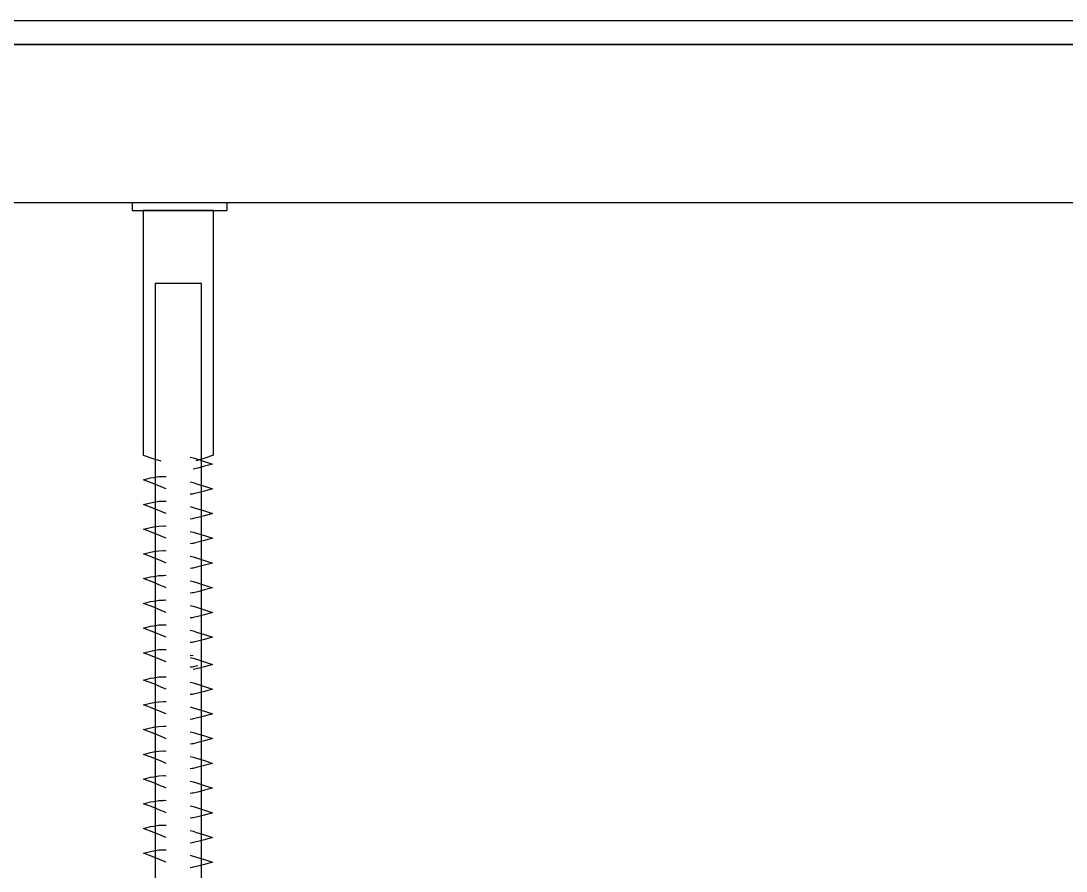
# Model space of a CAD drawing. Extents: x -11.9 to 9.3, y -3.9 to 3.8.
# Drawn here: x 0.054 to 1.378, y -2.779 to -1.703 of the extents above; entities that cross this region are included whole.
import ezdxf

# ---------------------------------------------------------------- set-up
doc = ezdxf.new("R2010")
doc.units = 0
doc.layers.add('SECTIONCUTEDGES', color=7, linetype='CONTINUOUS')

msp = doc.modelspace()

# ---------------------------------------------------------------- linework, layer by layer
at = {"layer": 'SECTIONCUTEDGES'}
for p, q in [((9.245, -1.7027), (-11.855, -1.7027)), ((-11.855, -1.7327), (9.245, -1.7327)), ((9.315, -1.7327), (-3.0342, -1.7327)), ((-3.0342, -1.9327), (9.315, -1.9327)), ((0.195, -1.9327), (0.315, -1.9327)), ((0.195, -1.9327), (0.195, -1.9427)), ((0.195, -1.9427), (0.315, -1.9427)), ((0.2092, -1.9427), (0.2092, -2.2528)), ((0.2535, -1.9427), (0.2092, -1.9427)), ((0.2979, -1.9427), (0.2535, -1.9427)), ((0.2979, -2.2528), (0.2979, -1.9427)), ((0.315, -1.9327), (0.315, -1.9427)), ((0.2242, -2.0352), (0.2242, -3.8182)), ((0.2829, -2.0352), (0.2242, -2.0352)), ((0.2829, -3.8182), (0.2829, -2.0352)), ((0.2092, -2.2528), (0.2213, -2.257)), ((0.2213, -2.257), (0.2314, -2.26)), ((0.2684, -2.2553), (0.2722, -2.2561)), ((0.2722, -2.2561), (0.2766, -2.2575)), ((0.2858, -2.257), (0.2756, -2.26)), ((0.2766, -2.2575), (0.2868, -2.2606)), ((0.2979, -2.2528), (0.2858, -2.257)), ((0.2868, -2.2606), (0.2967, -2.2641)), ((0.2784, -2.269), (0.2722, -2.2704)), ((0.2868, -2.2668), (0.2784, -2.269)), ((0.2967, -2.2641), (0.2868, -2.2668)), ((0.2095, -2.2839), (0.2184, -2.2816)), ((0.2224, -2.2888), (0.2095, -2.2839)), ((0.2184, -2.2816), (0.2224, -2.281)), ((0.2224, -2.281), (0.2289, -2.2798)), ((0.2317, -2.2927), (0.2224, -2.2888)), ((0.2289, -2.2798), (0.2349, -2.2796)), ((0.2349, -2.2796), (0.2359, -2.2795)), ((0.2359, -2.2795), (0.2383, -2.2797)), ((0.2684, -2.2866), (0.2722, -2.2875)), ((0.2684, -2.2866), (0.2722, -2.2875)), ((0.2722, -2.2875), (0.2766, -2.2888)), ((0.2766, -2.2888), (0.2868, -2.2919)), ((0.2349, -2.2939), (0.2317, -2.2927)), ((0.2383, -2.2954), (0.2349, -2.2939)), ((0.271, -2.3019), (0.2684, -2.3022)), ((0.2722, -2.3018), (0.271, -2.3019)), ((0.2784, -2.3003), (0.2722, -2.3018)), ((0.2784, -2.3003), (0.2722, -2.3018)), ((0.2868, -2.2982), (0.2784, -2.3003)), ((0.2868, -2.2919), (0.2967, -2.2954)), ((0.2967, -2.2954), (0.2868, -2.2982)), ((0.2095, -2.3152), (0.2184, -2.3129)), ((0.2224, -2.3201), (0.2095, -2.3152)), ((0.2184, -2.3129), (0.2224, -2.3123)), ((0.2224, -2.3123), (0.2289, -2.3111)), ((0.2289, -2.3111), (0.2349, -2.3109)), ((0.2349, -2.3109), (0.2359, -2.3109)), ((0.2359, -2.3109), (0.2383, -2.311)), ((0.2317, -2.324), (0.2224, -2.3201)), ((0.2349, -2.3252), (0.2317, -2.324)), ((0.2383, -2.3267), (0.2349, -2.3252)), ((0.2684, -2.3179), (0.2722, -2.3188)), ((0.2684, -2.3179), (0.2722, -2.3188)), ((0.2722, -2.3188), (0.2766, -2.3201)), ((0.2766, -2.3201), (0.2868, -2.3232)), ((0.2868, -2.3232), (0.2967, -2.3267)), ((0.2967, -2.3267), (0.2868, -2.3295)), ((0.271, -2.3332), (0.2684, -2.3336)), ((0.2722, -2.3331), (0.271, -2.3332)), ((0.2784, -2.3316), (0.2722, -2.3331)), ((0.2784, -2.3316), (0.2722, -2.3331)), ((0.2868, -2.3295), (0.2784, -2.3316)), ((0.2095, -2.3465), (0.2184, -2.3442)), ((0.2224, -2.3514), (0.2095, -2.3465)), ((0.2184, -2.3442), (0.2224, -2.3436)), ((0.2224, -2.3436), (0.2289, -2.3424)), ((0.2317, -2.3554), (0.2224, -2.3514)), ((0.2289, -2.3424), (0.2349, -2.3423)), ((0.2349, -2.3566), (0.2317, -2.3554)), ((0.2349, -2.3423), (0.2359, -2.3422)), ((0.2359, -2.3422), (0.2383, -2.3424)), ((0.2684, -2.3492), (0.2722, -2.3501)), ((0.2684, -2.3492), (0.2722, -2.3501)), ((0.2722, -2.3501), (0.2766, -2.3514)), ((0.2766, -2.3514), (0.2868, -2.3546)), ((0.2868, -2.3546), (0.2967, -2.358)), ((0.2383, -2.358), (0.2349, -2.3566)), ((0.271, -2.3646), (0.2684, -2.3649)), ((0.2722, -2.3644), (0.271, -2.3646)), ((0.2784, -2.3629), (0.2722, -2.3644)), ((0.2784, -2.3629), (0.2722, -2.3644)), ((0.2868, -2.3608), (0.2784, -2.3629)), ((0.2967, -2.358), (0.2868, -2.3608)), ((0.2095, -2.3778), (0.2184, -2.3755)), ((0.2224, -2.3827), (0.2095, -2.3778)), ((0.2184, -2.3755), (0.2224, -2.3749)), ((0.2224, -2.3749), (0.2289, -2.3738)), ((0.2289, -2.3738), (0.2349, -2.3736)), ((0.2349, -2.3736), (0.2359, -2.3735)), ((0.2359, -2.3735), (0.2383, -2.3737)), ((0.2684, -2.3805), (0.2722, -2.3814)), ((0.2684, -2.3805), (0.2722, -2.3814)), ((0.2722, -2.3814), (0.2766, -2.3827)), ((0.2317, -2.3867), (0.2224, -2.3827)), ((0.2349, -2.3879), (0.2317, -2.3867)), ((0.2383, -2.3893), (0.2349, -2.3879)), ((0.2784, -2.3943), (0.2722, -2.3957)), ((0.2784, -2.3943), (0.2722, -2.3957)), ((0.2766, -2.3827), (0.2868, -2.3859)), ((0.2868, -2.3921), (0.2784, -2.3943)), ((0.2868, -2.3859), (0.2967, -2.3893)), ((0.2967, -2.3893), (0.2868, -2.3921)), ((0.2095, -2.4091), (0.2184, -2.4068)), ((0.2184, -2.4068), (0.2224, -2.4062)), ((0.2224, -2.4062), (0.2289, -2.4051)), ((0.2289, -2.4051), (0.2349, -2.4049)), ((0.2349, -2.4049), (0.2359, -2.4048)), ((0.2359, -2.4048), (0.2383, -2.405)), ((0.271, -2.3959), (0.2684, -2.3962)), ((0.2722, -2.3957), (0.271, -2.3959)), ((0.2224, -2.414), (0.2095, -2.4091)), ((0.2317, -2.418), (0.2224, -2.414)), ((0.2349, -2.4192), (0.2317, -2.418)), ((0.2383, -2.4206), (0.2349, -2.4192)), ((0.2684, -2.4118), (0.2722, -2.4127)), ((0.2684, -2.4118), (0.2722, -2.4127)), ((0.2722, -2.4127), (0.2766, -2.414)), ((0.2766, -2.414), (0.2868, -2.4172)), ((0.2868, -2.4172), (0.2967, -2.4206)), ((0.2967, -2.4206), (0.2868, -2.4234)), ((0.271, -2.4272), (0.2684, -2.4275)), ((0.2722, -2.427), (0.271, -2.4272)), ((0.2784, -2.4256), (0.2722, -2.427)), ((0.2784, -2.4256), (0.2722, -2.427)), ((0.2868, -2.4234), (0.2784, -2.4256)), ((0.2095, -2.4405), (0.2184, -2.4381)), ((0.2224, -2.4454), (0.2095, -2.4405)), ((0.2184, -2.4381), (0.2224, -2.4375)), ((0.2224, -2.4375), (0.2289, -2.4364)), ((0.2317, -2.4493), (0.2224, -2.4454)), ((0.2289, -2.4364), (0.2349, -2.4362)), ((0.2349, -2.4362), (0.2359, -2.4361)), ((0.2359, -2.4361), (0.2383, -2.4363)), ((0.2684, -2.4432), (0.2722, -2.444)), ((0.2684, -2.4432), (0.2722, -2.444)), ((0.2722, -2.444), (0.2766, -2.4454)), ((0.2766, -2.4454), (0.2868, -2.4485)), ((0.2349, -2.4505), (0.2317, -2.4493)), ((0.2383, -2.452), (0.2349, -2.4505)), ((0.271, -2.4585), (0.2684, -2.4588)), ((0.2722, -2.4583), (0.271, -2.4585)), ((0.2784, -2.4569), (0.2722, -2.4583)), ((0.2784, -2.4569), (0.2722, -2.4583)), ((0.2868, -2.4547), (0.2784, -2.4569)), ((0.2868, -2.4485), (0.2967, -2.4519)), ((0.2967, -2.4519), (0.2868, -2.4547)), ((0.2095, -2.4718), (0.2184, -2.4694)), ((0.2224, -2.4767), (0.2095, -2.4718)), ((0.2184, -2.4694), (0.2224, -2.4688)), ((0.2224, -2.4688), (0.2289, -2.4677)), ((0.2289, -2.4677), (0.2349, -2.4675)), ((0.2349, -2.4675), (0.2359, -2.4674)), ((0.2359, -2.4674), (0.2383, -2.4676)), ((0.2684, -2.4745), (0.2722, -2.4753)), ((0.2684, -2.4745), (0.2722, -2.4753)), ((0.2317, -2.4806), (0.2224, -2.4767)), ((0.2349, -2.4818), (0.2317, -2.4806)), ((0.2383, -2.4833), (0.2349, -2.4818)), ((0.2722, -2.4753), (0.2766, -2.4767)), ((0.2766, -2.4767), (0.2868, -2.4798)), ((0.2868, -2.486), (0.2784, -2.4882)), ((0.2868, -2.4798), (0.2967, -2.4833)), ((0.2967, -2.4833), (0.2868, -2.486)), ((0.2095, -2.5031), (0.2184, -2.5008)), ((0.2184, -2.5008), (0.2224, -2.5002)), ((0.2224, -2.5002), (0.2289, -2.499)), ((0.2289, -2.499), (0.2349, -2.4988)), ((0.2349, -2.4988), (0.2359, -2.4987)), ((0.2359, -2.4987), (0.2383, -2.4989)), ((0.271, -2.4898), (0.2684, -2.4901)), ((0.2722, -2.4896), (0.271, -2.4898)), ((0.2784, -2.4882), (0.2722, -2.4896)), ((0.2784, -2.4882), (0.2722, -2.4896)), ((0.2224, -2.508), (0.2095, -2.5031)), ((0.2317, -2.5119), (0.2224, -2.508)), ((0.2349, -2.5131), (0.2317, -2.5119)), ((0.2383, -2.5146), (0.2349, -2.5131)), ((0.2684, -2.5058), (0.2722, -2.5066)), ((0.2684, -2.509), (0.2722, -2.5099)), ((0.2722, -2.5099), (0.2766, -2.5112)), ((0.2766, -2.5112), (0.2868, -2.5144)), ((0.271, -2.5211), (0.2684, -2.5214)), ((0.2722, -2.5209), (0.271, -2.5211)), ((0.2784, -2.5195), (0.2722, -2.5209)), ((0.2784, -2.5227), (0.2722, -2.5242)), ((0.2868, -2.5206), (0.2784, -2.5227)), ((0.2868, -2.5144), (0.2967, -2.5178)), ((0.2967, -2.5178), (0.2868, -2.5206)), ((0.2095, -2.5376), (0.2184, -2.5353)), ((0.2224, -2.5425), (0.2095, -2.5376)), ((0.2184, -2.5353), (0.2224, -2.5347)), ((0.2224, -2.5347), (0.2289, -2.5335)), ((0.2289, -2.5335), (0.2349, -2.5334)), ((0.2349, -2.5334), (0.2359, -2.5333)), ((0.2359, -2.5333), (0.2383, -2.5335)), ((0.2684, -2.5403), (0.2722, -2.5412)), ((0.2684, -2.5403), (0.2722, -2.5412)), ((0.2317, -2.5465), (0.2224, -2.5425)), ((0.2349, -2.5477), (0.2317, -2.5465)), ((0.2383, -2.5491), (0.2349, -2.5477)), ((0.2722, -2.5412), (0.2766, -2.5425)), ((0.2766, -2.5425), (0.2868, -2.5457)), ((0.2868, -2.5519), (0.2784, -2.5541)), ((0.2868, -2.5457), (0.2967, -2.5491)), ((0.2967, -2.5491), (0.2868, -2.5519)), ((0.2095, -2.5689), (0.2184, -2.5666)), ((0.2184, -2.5666), (0.2224, -2.566)), ((0.2224, -2.566), (0.2289, -2.5649)), ((0.2289, -2.5649), (0.2349, -2.5647)), ((0.2349, -2.5647), (0.2359, -2.5646)), ((0.2359, -2.5646), (0.2383, -2.5648)), ((0.271, -2.5557), (0.2684, -2.556)), ((0.2722, -2.5555), (0.271, -2.5557)), ((0.2784, -2.5541), (0.2722, -2.5555)), ((0.2784, -2.5541), (0.2722, -2.5555)), ((0.2224, -2.5738), (0.2095, -2.5689)), ((0.2317, -2.5778), (0.2224, -2.5738)), ((0.2349, -2.579), (0.2317, -2.5778)), ((0.2383, -2.5804), (0.2349, -2.579)), ((0.2684, -2.5716), (0.2722, -2.5725)), ((0.2684, -2.5716), (0.2722, -2.5725)), ((0.2722, -2.5725), (0.2766, -2.5738)), ((0.2766, -2.5738), (0.2868, -2.577)), ((0.2868, -2.577), (0.2967, -2.5804)), ((0.271, -2.587), (0.2684, -2.5873)), ((0.2722, -2.5868), (0.271, -2.587)), ((0.2784, -2.5854), (0.2722, -2.5868)), ((0.2784, -2.5854), (0.2722, -2.5868)), ((0.2868, -2.5832), (0.2784, -2.5854)), ((0.2967, -2.5804), (0.2868, -2.5832)), ((0.2095, -2.6002), (0.2184, -2.5979)), ((0.2224, -2.6052), (0.2095, -2.6002)), ((0.2184, -2.5979), (0.2224, -2.5973)), ((0.2224, -2.5973), (0.2289, -2.5962)), ((0.2317, -2.6091), (0.2224, -2.6052)), ((0.2289, -2.5962), (0.2349, -2.596)), ((0.2349, -2.596), (0.2359, -2.5959)), ((0.2359, -2.5959), (0.2383, -2.5961)), ((0.2684, -2.603), (0.2722, -2.6038)), ((0.2684, -2.603), (0.2722, -2.6038)), ((0.2722, -2.6038), (0.2766, -2.6052)), ((0.2766, -2.6052), (0.2868, -2.6083)), ((0.2349, -2.6103), (0.2317, -2.6091)), ((0.2383, -2.6118), (0.2349, -2.6103)), ((0.271, -2.6183), (0.2684, -2.6186)), ((0.2722, -2.6181), (0.271, -2.6183)), ((0.2784, -2.6167), (0.2722, -2.6181)), ((0.2784, -2.6167), (0.2722, -2.6181)), ((0.2868, -2.6145), (0.2784, -2.6167)), ((0.2868, -2.6083), (0.2967, -2.6117)), ((0.2967, -2.6117), (0.2868, -2.6145)), ((0.2095, -2.6316), (0.2184, -2.6292)), ((0.2224, -2.6365), (0.2095, -2.6316)), ((0.2184, -2.6292), (0.2224, -2.6286)), ((0.2224, -2.6286), (0.2289, -2.6275)), ((0.2289, -2.6275), (0.2349, -2.6273)), ((0.2349, -2.6273), (0.2359, -2.6272)), ((0.2359, -2.6272), (0.2383, -2.6274)), ((0.2317, -2.6404), (0.2224, -2.6365)), ((0.2349, -2.6416), (0.2317, -2.6404)), ((0.2383, -2.6431), (0.2349, -2.6416)), ((0.2684, -2.6343), (0.2722, -2.6351)), ((0.2684, -2.6343), (0.2722, -2.6351)), ((0.2684, -2.6343), (0.2722, -2.6351)), ((0.2722, -2.6351), (0.2766, -2.6365)), ((0.2722, -2.6351), (0.2766, -2.6365)), ((0.2766, -2.6365), (0.2868, -2.6396)), ((0.2766, -2.6365), (0.2868, -2.6396)), ((0.2868, -2.6458), (0.2784, -2.648)), ((0.2868, -2.6458), (0.2784, -2.648)), ((0.2868, -2.6396), (0.2967, -2.6431)), ((0.2868, -2.6396), (0.2967, -2.6431)), ((0.2967, -2.6431), (0.2868, -2.6458)), ((0.2967, -2.6431), (0.2868, -2.6458)), ((0.2224, -2.66), (0.2289, -2.6588)), ((0.2224, -2.66), (0.2289, -2.6588)), ((0.2289, -2.6588), (0.2349, -2.6586)), ((0.2289, -2.6588), (0.2349, -2.6586)), ((0.2349, -2.6586), (0.2359, -2.6585)), ((0.2349, -2.6586), (0.2359, -2.6585)), ((0.2359, -2.6585), (0.2383, -2.6587)), ((0.2359, -2.6585), (0.2383, -2.6587)), ((0.271, -2.6496), (0.2684, -2.6499)), ((0.2722, -2.6494), (0.271, -2.6496)), ((0.2784, -2.648), (0.2722, -2.6494)), ((0.2784, -2.648), (0.2722, -2.6494)), ((0.2784, -2.648), (0.2722, -2.6494)), ((0.2095, -2.6629), (0.2184, -2.6606)), ((0.2095, -2.6629), (0.2184, -2.6606)), ((0.2224, -2.6678), (0.2095, -2.6629)), ((0.2224, -2.6678), (0.2095, -2.6629)), ((0.2184, -2.6606), (0.2224, -2.66)), ((0.2184, -2.6606), (0.2224, -2.66)), ((0.2317, -2.6717), (0.2224, -2.6678)), ((0.2317, -2.6717), (0.2224, -2.6678)), ((0.2349, -2.6729), (0.2317, -2.6717)), ((0.2349, -2.6729), (0.2317, -2.6717)), ((0.2383, -2.6744), (0.2349, -2.6729)), ((0.2383, -2.6744), (0.2349, -2.6729)), ((0.2684, -2.6656), (0.2722, -2.6664)), ((0.2684, -2.6656), (0.2722, -2.6664)), ((0.2684, -2.6656), (0.2722, -2.6664)), ((0.2684, -2.6656), (0.2722, -2.6664)), ((0.2722, -2.6664), (0.2766, -2.6678)), ((0.2722, -2.6664), (0.2766, -2.6678)), ((0.2766, -2.6678), (0.2868, -2.6709)), ((0.2766, -2.6678), (0.2868, -2.6709)), ((0.2868, -2.6709), (0.2967, -2.6744)), ((0.2868, -2.6709), (0.2967, -2.6744)), ((0.271, -2.6809), (0.2684, -2.6812)), ((0.271, -2.6809), (0.2684, -2.6812)), ((0.2722, -2.6807), (0.271, -2.6809)), ((0.2722, -2.6807), (0.271, -2.6809)), ((0.2784, -2.6793), (0.2722, -2.6807)), ((0.2784, -2.6793), (0.2722, -2.6807)), ((0.2784, -2.6793), (0.2722, -2.6807)), ((0.2784, -2.6793), (0.2722, -2.6807)), ((0.2868, -2.6771), (0.2784, -2.6793)), ((0.2868, -2.6771), (0.2784, -2.6793)), ((0.2967, -2.6744), (0.2868, -2.6771)), ((0.2967, -2.6744), (0.2868, -2.6771)), ((0.2095, -2.6942), (0.2184, -2.6919)), ((0.2095, -2.6942), (0.2184, -2.6919)), ((0.2224, -2.6991), (0.2095, -2.6942)), ((0.2224, -2.6991), (0.2095, -2.6942)), ((0.2184, -2.6919), (0.2224, -2.6913)), ((0.2184, -2.6919), (0.2224, -2.6913)), ((0.2224, -2.6913), (0.2289, -2.6901)), ((0.2224, -2.6913), (0.2289, -2.6901)), ((0.2317, -2.703), (0.2224, -2.6991)), ((0.2317, -2.703), (0.2224, -2.6991)), ((0.2289, -2.6901), (0.2349, -2.6899)), ((0.2289, -2.6901), (0.2349, -2.6899)), ((0.2349, -2.6899), (0.2359, -2.6898)), ((0.2349, -2.6899), (0.2359, -2.6898)), ((0.2359, -2.6898), (0.2383, -2.69)), ((0.2359, -2.6898), (0.2383, -2.69)), ((0.2684, -2.6969), (0.2722, -2.6978)), ((0.2684, -2.6969), (0.2722, -2.6978)), ((0.2684, -2.6969), (0.2722, -2.6978)), ((0.2684, -2.6969), (0.2722, -2.6978)), ((0.2722, -2.6978), (0.2766, -2.6991)), ((0.2722, -2.6978), (0.2766, -2.6991)), ((0.2766, -2.6991), (0.2868, -2.7022)), ((0.2766, -2.6991), (0.2868, -2.7022)), ((0.2349, -2.7042), (0.2317, -2.703)), ((0.2349, -2.7042), (0.2317, -2.703)), ((0.2383, -2.7057), (0.2349, -2.7042)), ((0.2383, -2.7057), (0.2349, -2.7042)), ((0.271, -2.7122), (0.2684, -2.7126)), ((0.271, -2.7122), (0.2684, -2.7126)), ((0.2722, -2.7121), (0.271, -2.7122)), ((0.2722, -2.7121), (0.271, -2.7122)), ((0.2784, -2.7106), (0.2722, -2.7121)), ((0.2784, -2.7106), (0.2722, -2.7121)), ((0.2784, -2.7106), (0.2722, -2.7121)), ((0.2784, -2.7106), (0.2722, -2.7121)), ((0.2868, -2.7085), (0.2784, -2.7106)), ((0.2868, -2.7085), (0.2784, -2.7106)), ((0.2868, -2.7022), (0.2967, -2.7057)), ((0.2868, -2.7022), (0.2967, -2.7057)), ((0.2967, -2.7057), (0.2868, -2.7085)), ((0.2967, -2.7057), (0.2868, -2.7085)), ((0.2095, -2.7255), (0.2184, -2.7232)), ((0.2095, -2.7255), (0.2184, -2.7232)), ((0.2224, -2.7304), (0.2095, -2.7255)), ((0.2224, -2.7304), (0.2095, -2.7255)), ((0.2184, -2.7232), (0.2224, -2.7226)), ((0.2184, -2.7232), (0.2224, -2.7226)), ((0.2224, -2.7226), (0.2289, -2.7214)), ((0.2224, -2.7226), (0.2289, -2.7214)), ((0.2289, -2.7214), (0.2349, -2.7212)), ((0.2289, -2.7214), (0.2349, -2.7212)), ((0.2349, -2.7212), (0.2359, -2.7212)), ((0.2349, -2.7212), (0.2359, -2.7212)), ((0.2359, -2.7212), (0.2383, -2.7214)), ((0.2359, -2.7212), (0.2383, -2.7214)), ((0.2317, -2.7343), (0.2224, -2.7304)), ((0.2317, -2.7343), (0.2224, -2.7304)), ((0.2349, -2.7355), (0.2317, -2.7343)), ((0.2349, -2.7355), (0.2317, -2.7343)), ((0.2383, -2.737), (0.2349, -2.7355)), ((0.2383, -2.737), (0.2349, -2.7355)), ((0.2684, -2.7282), (0.2722, -2.7291)), ((0.2684, -2.7282), (0.2722, -2.7291)), ((0.2684, -2.7282), (0.2722, -2.7291)), ((0.2684, -2.7282), (0.2722, -2.7291)), ((0.2722, -2.7291), (0.2766, -2.7304)), ((0.2722, -2.7291), (0.2766, -2.7304)), ((0.2766, -2.7304), (0.2868, -2.7336)), ((0.2766, -2.7304), (0.2868, -2.7336)), ((0.2868, -2.7336), (0.2967, -2.737)), ((0.2868, -2.7336), (0.2967, -2.737)), ((0.2967, -2.737), (0.2868, -2.7398)), ((0.2967, -2.737), (0.2868, -2.7398)), ((0.271, -2.7435), (0.2684, -2.7439)), ((0.271, -2.7435), (0.2684, -2.7439)), ((0.2722, -2.7434), (0.271, -2.7435)), ((0.2722, -2.7434), (0.271, -2.7435)), ((0.2784, -2.7419), (0.2722, -2.7434)), ((0.2784, -2.7419), (0.2722, -2.7434)), ((0.2784, -2.7419), (0.2722, -2.7434)), ((0.2784, -2.7419), (0.2722, -2.7434)), ((0.2868, -2.7398), (0.2784, -2.7419)), ((0.2868, -2.7398), (0.2784, -2.7419)), ((0.2095, -2.7568), (0.2184, -2.7545)), ((0.2095, -2.7568), (0.2184, -2.7545)), ((0.2224, -2.7617), (0.2095, -2.7568)), ((0.2224, -2.7617), (0.2095, -2.7568)), ((0.2184, -2.7545), (0.2224, -2.7539)), ((0.2184, -2.7545), (0.2224, -2.7539)), ((0.2224, -2.7539), (0.2289, -2.7527)), ((0.2224, -2.7539), (0.2289, -2.7527)), ((0.2317, -2.7657), (0.2224, -2.7617)), ((0.2317, -2.7657), (0.2224, -2.7617)), ((0.2289, -2.7527), (0.2349, -2.7526)), ((0.2289, -2.7527), (0.2349, -2.7526)), ((0.2349, -2.7526), (0.2359, -2.7525)), ((0.2349, -2.7526), (0.2359, -2.7525)), ((0.2359, -2.7525), (0.2383, -2.7527)), ((0.2359, -2.7525), (0.2383, -2.7527)), ((0.2684, -2.7595), (0.2722, -2.7604)), ((0.2684, -2.7595), (0.2722, -2.7604)), ((0.2684, -2.7595), (0.2722, -2.7604)), ((0.2722, -2.7604), (0.2766, -2.7617)), ((0.2766, -2.7617), (0.2868, -2.7649)), ((0.2868, -2.7649), (0.2967, -2.7683)), ((0.2349, -2.7669), (0.2317, -2.7657)), ((0.2349, -2.7669), (0.2317, -2.7657)), ((0.2383, -2.7683), (0.2349, -2.7669)), ((0.2383, -2.7683), (0.2349, -2.7669)), ((0.271, -2.7749), (0.2684, -2.7752)), ((0.271, -2.7749), (0.2684, -2.7752)), ((0.2722, -2.7747), (0.271, -2.7749)), ((0.2722, -2.7747), (0.271, -2.7749)), ((0.2784, -2.7732), (0.2722, -2.7747)), ((0.2784, -2.7732), (0.2722, -2.7747)), ((0.2784, -2.7732), (0.2722, -2.7747)), ((0.2868, -2.7711), (0.2784, -2.7732)), ((0.2967, -2.7683), (0.2868, -2.7711))]:
    msp.add_line(p, q, dxfattribs=at)

doc.saveas('drawing.dxf')
